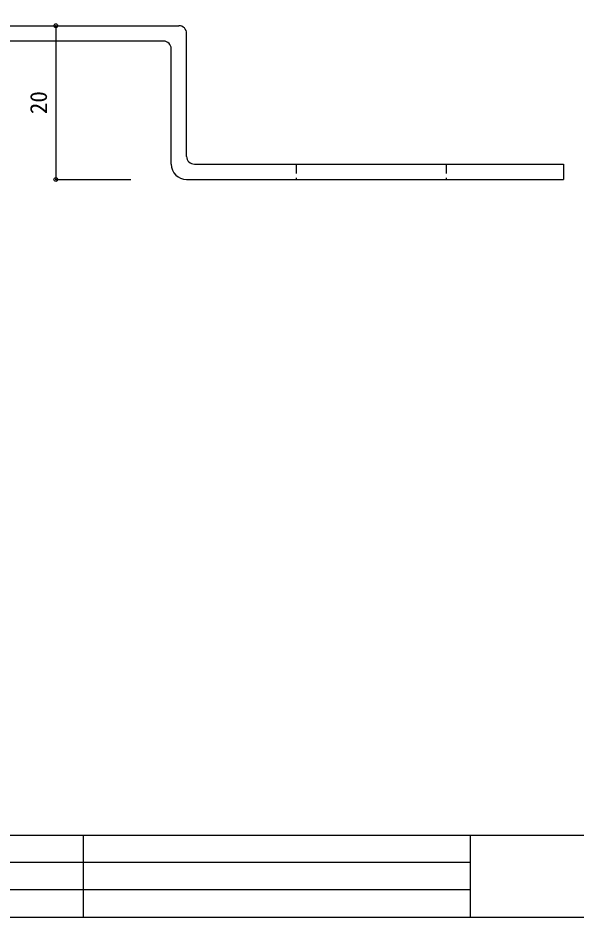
# Model space of a CAD drawing. Units: millimetres at full size, sheet at 1:100, with parts at other scales. Extents: x -14200 to 14200, y -9940 to 9940.
# Drawn here: x -6945 to 311, y -9940 to 1752 of the extents above; entities that cross this region are included whole.
import ezdxf
from ezdxf.enums import TextEntityAlignment as Align

# ---------------------------------------------------------------- set-up
doc = ezdxf.new("R2010")
doc.units = ezdxf.units.MM
doc.header["$LTSCALE"] = 100
doc.header["$PDMODE"] = 32
doc.header["$PDSIZE"] = 50
doc.linetypes.add('DASHED1', pattern=[1.8, 1.2, -0.6])
doc.layers.add('0-0_0', color=7, linetype='Continuous')
doc.layers.add('1-0_建築', color=7, linetype='Continuous')
doc.styles.add('ＭＳ ゴシック', font='')
doc.styles.get('ＭＳ ゴシック').set_extended_font_data('MS Gothic')

msp = doc.modelspace()

# ---------------------------------------------------------------- linework, layer by layer
at = {"layer": '0-0_0'}
for p, q in [((-14200, -8873.5), (14200, -8873.5)), ((-6096.7, -8873.5), (-6096.7, -9940)), ((-1065.3, -8873.5), (-1065.3, -9938.5)), ((-11696.1, -9228.5), (-1065.3, -9228.5)), ((-11696.1, -9583.5), (-1065.3, -9583.5))]:
    msp.add_line(p, q, dxfattribs=at)
msp.add_lwpolyline([(-14200, -9940), (14200, -9940), (14200, 9940), (-14200, 9940)], close=True, dxfattribs=at)
at = {"layer": '1-0_建築'}
for p, q in [((-11651.8, 1651.7), (-4851.8, 1651.7)), ((-6452, 1651.7), (-6452, -348.3)), ((-6452, 1651.7), (-5479.1, 1651.7)), ((-4751.8, -48.3), (-4751.8, 1551.7)), ((-5051.8, 1451.7), (-11551.8, 1451.7)), ((-4951.8, -148.3), (-4951.8, 1351.7)), ((-4651.8, -148.3), (148.2, -148.3)), ((148.2, -148.3), (148.2, -348.3)), ((-6452, -348.3), (-5479.1, -348.3)), ((-4751.8, -348.3), (148.2, -348.3))]:
    msp.add_line(p, q, dxfattribs=at)
at = {"layer": '1-0_建築', "linetype": 'DASHED1'}
for p, q in [((-3326.8, -148.3), (-3326.8, -348.3)), ((-1376.8, -148.3), (-1376.8, -348.3))]:
    msp.add_line(p, q, dxfattribs=at)
at = {"layer": '1-0_建築'}
for centre, radius, start, end in [((-4851.8, 1551.7), 100, 0, 90), ((-5051.8, 1351.7), 100, 0, 90), ((-4651.8, -48.3), 100, 180, 270), ((-4751.8, -148.3), 200, 180, 270)]:
    msp.add_arc(centre, radius, start, end, dxfattribs=at)
for p in [(-6452, 1651.7), (-6452, -348.3)]:
    msp.add_point(p, dxfattribs=at)

# ---------------------------------------------------------------- texts
at = {"layer": '1-0_建築', "style": 'ＭＳ ゴシック'}
msp.add_text('20', height=219.9, rotation=90, dxfattribs=at).set_placement((-6502, 501.7), align=Align.BOTTOM_LEFT)

doc.saveas('drawing.dxf')
